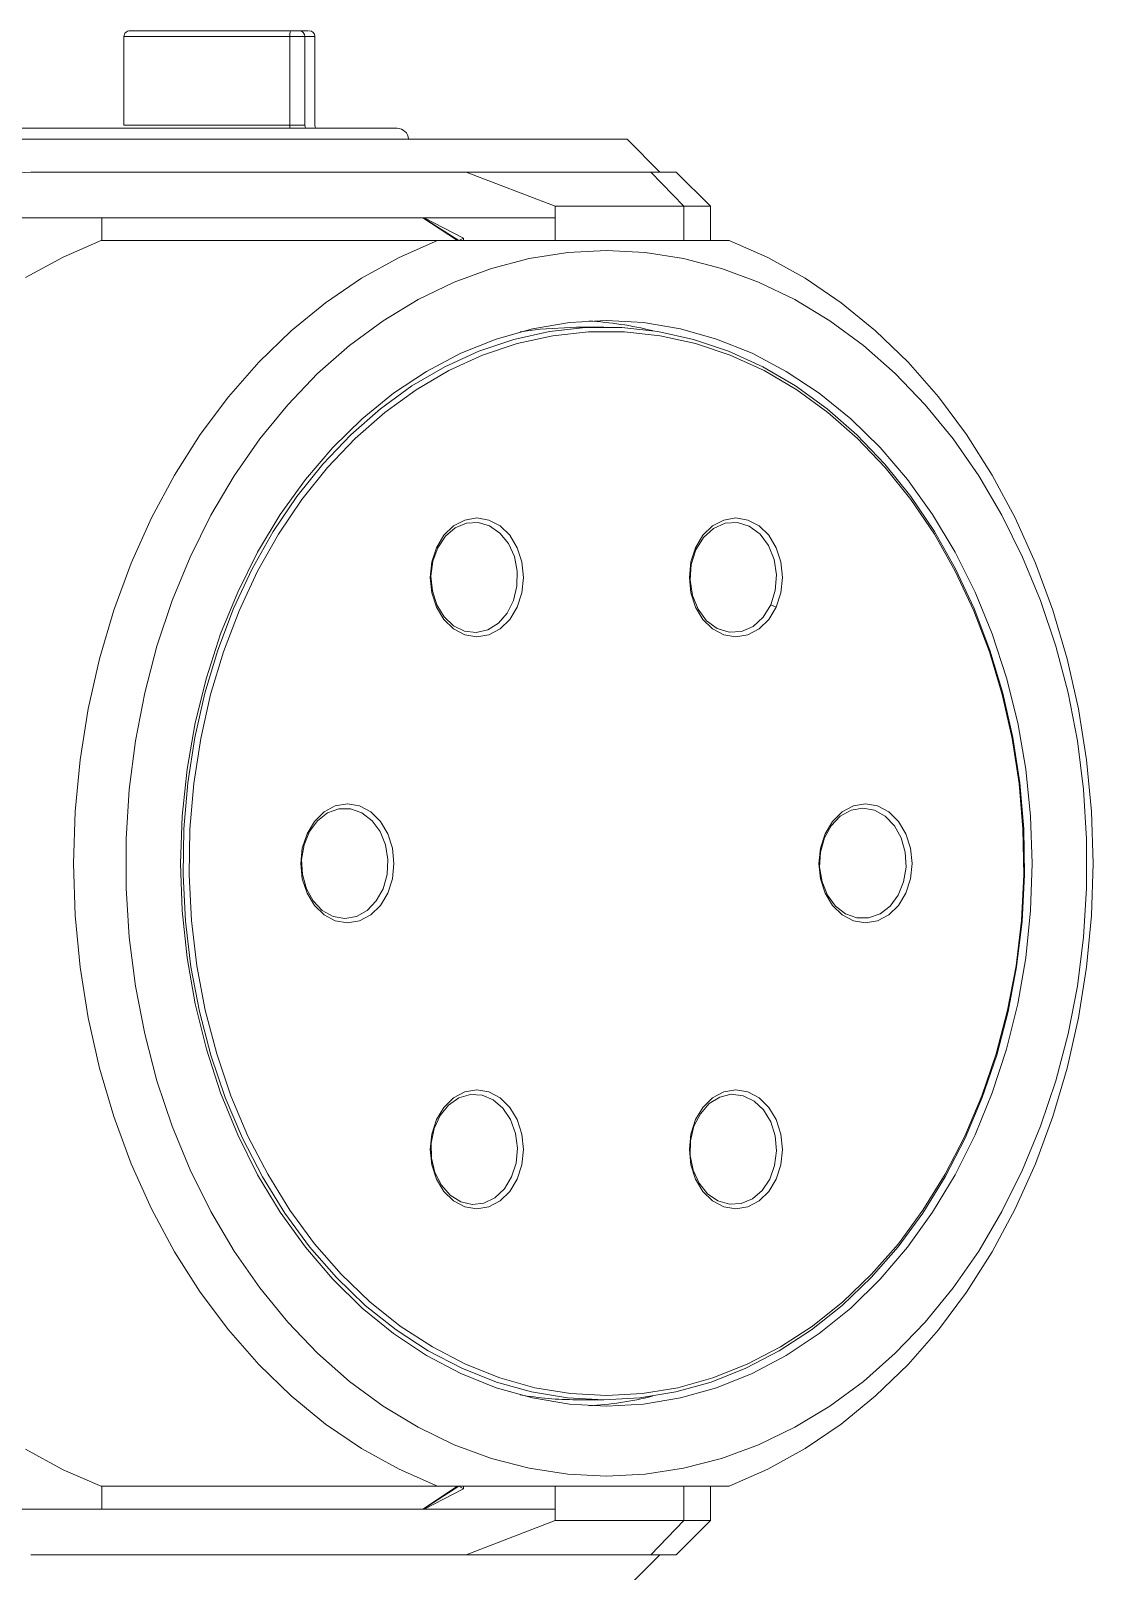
# Model space of a CAD drawing. Header units: millimetres. Extents: x -133 to 8217, y -787 to 7844.
# Drawn here: x 1869.6 to 1964.1, y 4998.5 to 5135.4 of the extents above; entities that cross this region are included whole.
import ezdxf

# ---------------------------------------------------------------- set-up
doc = ezdxf.new("R2010")
doc.units = ezdxf.units.MM
doc.header["$MEASUREMENT"] = 0
doc.layers.add('00_pen 0.25', color=3, linetype='Continuous')

msp = doc.modelspace()

# ---------------------------------------------------------------- linework, layer by layer
at = {"layer": '00_pen 0.25', "lineweight": 15}
for p, q in [((1892.68, 5134.92), (1877.91, 5134.92)), ((1877.91, 5134.92), (1877.91, 5127.04)), ((1892.72, 5135.42), (1878.46, 5135.42)), ((1892.68, 5127.04), (1892.68, 5134.92)), ((1894, 5134.92), (1892.68, 5134.92)), ((1894, 5127.04), (1894, 5134.92)), ((1894.9, 5134.92), (1894, 5134.92)), ((1894.9, 5127.04), (1894.9, 5134.92)), ((1877.91, 5127.04), (1892.68, 5127.04)), ((1892.68, 5127.04), (1894, 5127.04)), ((1900.39, 5125.79), (1805.43, 5125.79)), ((1922.65, 5125.79), (1900.39, 5125.79)), ((1925.57, 5122.87), (1922.65, 5125.79)), ((1908.34, 5122.87), (1869.64, 5122.87)), ((1908.34, 5122.87), (1916.25, 5119.82)), ((1924.76, 5122.87), (1908.34, 5122.87)), ((1927.7, 5119.82), (1924.76, 5122.87)), ((1927.03, 5122.87), (1924.76, 5122.87)), ((1930.08, 5119.82), (1927.03, 5122.87)), ((1916.25, 5118.81), (1916.25, 5119.82)), ((1916.25, 5119.82), (1927.7, 5119.82)), ((1930.08, 5119.82), (1927.7, 5119.82)), ((1927.7, 5119.82), (1927.7, 5116.77)), ((1930.08, 5116.77), (1930.08, 5119.82)), ((1875.96, 5118.81), (1865.47, 5118.81)), ((1875.96, 5118.81), (1875.96, 5116.81)), ((1904.5, 5118.81), (1875.96, 5118.81)), ((1907.59, 5116.77), (1904.5, 5118.81)), ((1904.51, 5118.81), (1904.5, 5118.81)), ((1904.51, 5118.81), (1907.69, 5116.77)), ((1904.61, 5118.81), (1904.51, 5118.81)), ((1904.61, 5118.81), (1908.1, 5117)), ((1916.25, 5118.81), (1904.61, 5118.81)), ((1916.25, 5116.77), (1916.25, 5118.81)), ((1875.96, 5116.81), (1875.92, 5116.77)), ((1875.92, 5116.77), (1905.81, 5116.77)), ((1907.69, 5116.77), (1908.1, 5117)), ((1908.1, 5117), (1908.1, 5116.77)), ((1920.58, 5109.09), (1918.15, 5109.09)), ((1928.77, 5089.28), (1928.74, 5089.47)), ((1935.92, 5084.19), (1935.42, 5084.38)), ((1918.15, 5013.71), (1920.58, 5013.71)), ((1875.96, 5006), (1875.92, 5006.03)), ((1875.92, 5006.03), (1905.81, 5006.03)), ((1875.96, 5004), (1875.96, 5006)), ((1904.5, 5004), (1907.59, 5006.03)), ((1907.69, 5006.03), (1904.51, 5004)), ((1904.61, 5004), (1908.1, 5005.8)), ((1908.1, 5005.8), (1907.69, 5006.03)), ((1908.1, 5006.03), (1908.1, 5005.8)), ((1916.25, 5004), (1916.25, 5006.03)), ((1927.7, 5006.03), (1927.7, 5002.98)), ((1930.08, 5002.98), (1930.08, 5006.03)), ((1875.96, 5004), (1865.47, 5004)), ((1904.5, 5004), (1875.96, 5004)), ((1904.51, 5004), (1904.5, 5004)), ((1904.51, 5004), (1904.61, 5004)), ((1916.25, 5004), (1904.61, 5004)), ((1908.34, 4999.93), (1916.25, 5002.98)), ((1916.25, 5004), (1916.25, 5002.98)), ((1927.7, 5002.98), (1916.25, 5002.98)), ((1927.7, 5002.98), (1924.76, 4999.93)), ((1927.03, 4999.93), (1930.08, 5002.98)), ((1927.7, 5002.98), (1930.08, 5002.98)), ((1908.34, 4999.93), (1869.64, 4999.93)), ((1924.76, 4999.93), (1908.34, 4999.93)), ((1922.65, 4997.01), (1925.57, 4999.93)), ((1924.76, 4999.93), (1927.03, 4999.93))]:
    msp.add_line(p, q, dxfattribs=at)
at = {"layer": '00_pen 0.25', "lineweight": 15, "flags": 128}
for points in [[(1892.68, 5127.04), (1892.68, 5126.89), (1892.68, 5126.76)], [(1894, 5127.04), (1894.02, 5126.89), (1894.05, 5126.76)], [(1894.95, 5126.76), (1894.91, 5126.89), (1894.9, 5127.04)], [(1869.18, 5113.48), (1872.52, 5115.31), (1875.96, 5116.81)], [(1905.81, 5116.77), (1902.38, 5115.28), (1899.05, 5113.43), (1895.85, 5111.25), (1892.8, 5108.76), (1889.91, 5105.96), (1887.21, 5102.87), (1884.71, 5099.52), (1882.43, 5095.93), (1880.38, 5092.11), (1878.57, 5088.1), (1877.03, 5083.92), (1875.75, 5079.59), (1874.75, 5075.15), (1874.02, 5070.61), (1873.59, 5066.02), (1873.45, 5061.4), (1873.59, 5056.78), (1874.02, 5052.19), (1874.75, 5047.66), (1875.75, 5043.21), (1877.03, 5038.89), (1878.57, 5034.7), (1880.38, 5030.69), (1882.43, 5026.87), (1884.71, 5023.28), (1887.21, 5019.93), (1889.91, 5016.84), (1892.8, 5014.05), (1895.85, 5011.55), (1899.05, 5009.37), (1902.38, 5007.53), (1905.81, 5006.03)], [(1931.73, 5116.77), (1935.16, 5115.28), (1938.49, 5113.43), (1941.69, 5111.25), (1944.74, 5108.76), (1947.63, 5105.96), (1950.33, 5102.87), (1952.83, 5099.52), (1955.11, 5095.93), (1957.16, 5092.11), (1958.96, 5088.1), (1960.51, 5083.92), (1961.79, 5079.59), (1962.79, 5075.15), (1963.51, 5070.61), (1963.95, 5066.02), (1964.09, 5061.4), (1963.95, 5056.78), (1963.51, 5052.19), (1962.79, 5047.66), (1961.79, 5043.21), (1960.51, 5038.89), (1958.96, 5034.7), (1957.16, 5030.69), (1955.11, 5026.87), (1952.83, 5023.28), (1950.33, 5019.93), (1947.63, 5016.84), (1944.74, 5014.05), (1941.69, 5011.55), (1938.49, 5009.37), (1935.16, 5007.53), (1931.73, 5006.03)], [(1920.82, 5006.92), (1917.38, 5007.1), (1913.96, 5007.62), (1910.59, 5008.5), (1907.28, 5009.72), (1904.07, 5011.28), (1900.96, 5013.16), (1897.98, 5015.35), (1895.14, 5017.85), (1892.48, 5020.62), (1890, 5023.66), (1887.72, 5026.94), (1885.65, 5030.45), (1883.81, 5034.16), (1882.21, 5038.05), (1880.86, 5042.08), (1879.77, 5046.24), (1878.95, 5050.5), (1878.4, 5054.83), (1878.12, 5059.21), (1878.12, 5063.6), (1878.4, 5067.97), (1878.95, 5072.3), (1879.77, 5076.56), (1880.86, 5080.72), (1882.21, 5084.76), (1883.81, 5088.64), (1885.65, 5092.35), (1887.72, 5095.86), (1890, 5099.14), (1892.48, 5102.18), (1895.14, 5104.96), (1897.98, 5107.45), (1900.96, 5109.64), (1904.07, 5111.53), (1907.28, 5113.08), (1910.59, 5114.3), (1913.96, 5115.18), (1917.38, 5115.71), (1920.82, 5115.89)], [(1920.82, 5115.89), (1924.25, 5115.71), (1927.67, 5115.18), (1931.04, 5114.3), (1934.35, 5113.08), (1937.57, 5111.53), (1940.68, 5109.64), (1943.66, 5107.45), (1946.49, 5104.96), (1949.15, 5102.18), (1951.64, 5099.14), (1953.92, 5095.86), (1955.98, 5092.35), (1957.82, 5088.64), (1959.42, 5084.76), (1960.77, 5080.72), (1961.86, 5076.56), (1962.69, 5072.3), (1963.24, 5067.97), (1963.51, 5063.6), (1963.51, 5059.21), (1963.24, 5054.83), (1962.69, 5050.5), (1961.86, 5046.24), (1960.77, 5042.08), (1959.42, 5038.05), (1957.82, 5034.16), (1955.98, 5030.45), (1953.92, 5026.94), (1951.64, 5023.66), (1949.15, 5020.62), (1946.49, 5017.85), (1943.66, 5015.35), (1940.68, 5013.16), (1937.57, 5011.28), (1934.35, 5009.72), (1931.04, 5008.5), (1927.67, 5007.62), (1924.25, 5007.1), (1920.82, 5006.92)], [(1920.82, 5109.66), (1917.52, 5109.48), (1914.24, 5108.93), (1911.02, 5108.02), (1907.87, 5106.75), (1904.82, 5105.14), (1901.89, 5103.2), (1899.11, 5100.93), (1896.49, 5098.37), (1894.05, 5095.53), (1891.82, 5092.42), (1889.81, 5089.08), (1888.04, 5085.53), (1886.51, 5081.8), (1885.25, 5077.91), (1884.25, 5073.89), (1883.54, 5069.78), (1883.11, 5065.61), (1882.96, 5061.4), (1883.11, 5057.2), (1883.54, 5053.02), (1884.25, 5048.91), (1885.25, 5044.9), (1886.51, 5041.01), (1888.04, 5037.27), (1889.81, 5033.72), (1891.82, 5030.38), (1894.05, 5027.28), (1896.49, 5024.43), (1899.11, 5021.87), (1901.89, 5019.61), (1904.82, 5017.66), (1907.87, 5016.05), (1911.02, 5014.79), (1914.24, 5013.88), (1917.52, 5013.33), (1920.82, 5013.14)], [(1920.82, 5013.14), (1924.12, 5013.33), (1927.39, 5013.88), (1930.61, 5014.79), (1933.76, 5016.05), (1936.81, 5017.66), (1939.74, 5019.61), (1942.53, 5021.87), (1945.15, 5024.43), (1947.58, 5027.28), (1949.81, 5030.38), (1951.82, 5033.72), (1953.6, 5037.27), (1955.12, 5041.01), (1956.39, 5044.9), (1957.38, 5048.91), (1958.09, 5053.02), (1958.52, 5057.2), (1958.67, 5061.4), (1958.52, 5065.61), (1958.09, 5069.78), (1957.38, 5073.89), (1956.39, 5077.91), (1955.12, 5081.8), (1953.6, 5085.53), (1951.82, 5089.08), (1949.81, 5092.42), (1947.58, 5095.53), (1945.15, 5098.37), (1942.53, 5100.93), (1939.74, 5103.2), (1936.81, 5105.14), (1933.76, 5106.75), (1930.61, 5108.02), (1927.39, 5108.93), (1924.12, 5109.48), (1920.82, 5109.66)], [(1920.58, 5013.71), (1923.8, 5013.89), (1926.99, 5014.42), (1930.13, 5015.29), (1933.2, 5016.51), (1936.18, 5018.06), (1939.05, 5019.93), (1941.78, 5022.11), (1944.35, 5024.58), (1946.74, 5027.32), (1948.94, 5030.31), (1950.93, 5033.54), (1952.7, 5036.97), (1954.23, 5040.58), (1955.51, 5044.34), (1956.53, 5048.24), (1957.28, 5052.22), (1957.77, 5056.28), (1957.98, 5060.38), (1957.91, 5064.48), (1957.56, 5068.56), (1956.94, 5072.58), (1956.05, 5076.53), (1954.9, 5080.36), (1953.5, 5084.05), (1951.85, 5087.58), (1949.97, 5090.91), (1947.87, 5094.02), (1945.57, 5096.89), (1943.08, 5099.49), (1940.43, 5101.82), (1937.63, 5103.85), (1934.71, 5105.56), (1931.68, 5106.94), (1928.57, 5107.99), (1925.4, 5108.69), (1922.19, 5109.05), (1918.97, 5109.05), (1915.76, 5108.69), (1912.59, 5107.99), (1909.48, 5106.94), (1906.45, 5105.56), (1903.53, 5103.85), (1900.73, 5101.82), (1898.08, 5099.49), (1895.59, 5096.89), (1893.29, 5094.02), (1891.19, 5090.91), (1889.31, 5087.58), (1887.66, 5084.05), (1886.26, 5080.36), (1885.11, 5076.53), (1884.22, 5072.58), (1883.6, 5068.56), (1883.25, 5064.48), (1883.18, 5060.38), (1883.39, 5056.28), (1883.88, 5052.22), (1884.63, 5048.24), (1885.65, 5044.34), (1886.93, 5040.58), (1888.46, 5036.97), (1890.23, 5033.54), (1892.22, 5030.31), (1894.42, 5027.32), (1896.81, 5024.58), (1899.38, 5022.11), (1902.11, 5019.93), (1904.98, 5018.06), (1907.96, 5016.51), (1911.03, 5015.29), (1914.17, 5014.42), (1917.36, 5013.89), (1920.58, 5013.71)], [(1920.82, 5014.09), (1924.01, 5014.27), (1927.17, 5014.79), (1930.29, 5015.66), (1933.34, 5016.87), (1936.3, 5018.41), (1939.14, 5020.26), (1941.84, 5022.42), (1944.39, 5024.87), (1946.77, 5027.59), (1948.95, 5030.56), (1950.93, 5033.76), (1952.68, 5037.16), (1954.2, 5040.75), (1955.47, 5044.48), (1956.48, 5048.34), (1957.23, 5052.3), (1957.71, 5056.32), (1957.91, 5060.38), (1957.84, 5064.45), (1957.5, 5068.5), (1956.89, 5072.5), (1956.01, 5076.41), (1954.86, 5080.21), (1953.47, 5083.87), (1951.83, 5087.37), (1949.97, 5090.67), (1947.89, 5093.76), (1945.6, 5096.6), (1943.14, 5099.19), (1940.51, 5101.5), (1937.73, 5103.51), (1934.83, 5105.21), (1931.83, 5106.58), (1928.74, 5107.62), (1925.59, 5108.32), (1922.41, 5108.67), (1919.22, 5108.67), (1916.04, 5108.32), (1912.89, 5107.62), (1909.81, 5106.58), (1906.8, 5105.21), (1903.9, 5103.51), (1901.12, 5101.5), (1898.49, 5099.19), (1896.03, 5096.6), (1893.75, 5093.76), (1891.66, 5090.67), (1889.8, 5087.37), (1888.16, 5083.87), (1886.77, 5080.21), (1885.63, 5076.41), (1884.75, 5072.5), (1884.13, 5068.5), (1883.79, 5064.45), (1883.72, 5060.38), (1883.93, 5056.32), (1884.41, 5052.3), (1885.15, 5048.34), (1886.17, 5044.48), (1887.44, 5040.75), (1888.95, 5037.16), (1890.7, 5033.76), (1892.68, 5030.56), (1894.86, 5027.59), (1897.24, 5024.87), (1899.79, 5022.42), (1902.49, 5020.26), (1905.34, 5018.41), (1908.29, 5016.87), (1911.34, 5015.66), (1914.46, 5014.79), (1917.63, 5014.27), (1920.82, 5014.09)], [(1918.15, 5109.09), (1914.94, 5108.91), (1913.15, 5108.66)], [(1909.3, 5092.11), (1910.37, 5091.93), (1911.37, 5091.41), (1912.23, 5090.57), (1912.89, 5089.47), (1913.3, 5088.2), (1913.45, 5086.83), (1913.3, 5085.46), (1912.89, 5084.19), (1912.23, 5083.09), (1911.37, 5082.26), (1910.37, 5081.73), (1909.3, 5081.55), (1908.23, 5081.73), (1907.23, 5082.26), (1906.37, 5083.09), (1905.71, 5084.19), (1905.3, 5085.46), (1905.16, 5086.83), (1905.3, 5088.2), (1905.71, 5089.47), (1906.37, 5090.57), (1907.23, 5091.41), (1908.23, 5091.93), (1909.3, 5092.11)], [(1928.74, 5089.47), (1929.4, 5090.57), (1930.26, 5091.41), (1931.26, 5091.93), (1932.33, 5092.11), (1933.4, 5091.93), (1934.4, 5091.41), (1935.26, 5090.57), (1935.92, 5089.47), (1936.33, 5088.2), (1936.48, 5086.83), (1936.33, 5085.46), (1935.92, 5084.19)], [(1905.74, 5084.38), (1906.38, 5083.33), (1907.22, 5082.53), (1908.2, 5082.05), (1909.24, 5081.93), (1910.27, 5082.18), (1911.21, 5082.76), (1911.99, 5083.65), (1912.56, 5084.78), (1912.86, 5086.05), (1912.89, 5087.39), (1912.63, 5088.68), (1912.1, 5089.84), (1911.35, 5090.77), (1910.43, 5091.41), (1909.41, 5091.71), (1908.37, 5091.65), (1907.37, 5091.23), (1906.51, 5090.49), (1905.83, 5089.47), (1905.39, 5088.26), (1905.22, 5086.94), (1905.34, 5085.62), (1905.74, 5084.38)], [(1935.42, 5084.38), (1935.83, 5085.67), (1935.94, 5087.06), (1935.73, 5088.43), (1935.23, 5089.67), (1934.47, 5090.68), (1933.52, 5091.38), (1932.46, 5091.71), (1931.37, 5091.64), (1930.33, 5091.19), (1929.44, 5090.38), (1928.77, 5089.28)], [(1935.92, 5084.19), (1935.26, 5083.09), (1934.4, 5082.26), (1933.4, 5081.73), (1932.33, 5081.55), (1931.26, 5081.73), (1930.26, 5082.26), (1929.4, 5083.09), (1928.74, 5084.19), (1928.33, 5085.46), (1928.19, 5086.83), (1928.33, 5088.2), (1928.74, 5089.47)], [(1928.77, 5089.28), (1928.36, 5087.99), (1928.25, 5086.6), (1928.46, 5085.23), (1928.96, 5083.99), (1929.72, 5082.98), (1930.67, 5082.28), (1931.73, 5081.95), (1932.82, 5082.02), (1933.86, 5082.47), (1934.75, 5083.28), (1935.42, 5084.38)], [(1897.79, 5066.69), (1898.86, 5066.51), (1899.86, 5065.98), (1900.72, 5065.14), (1901.38, 5064.04), (1901.79, 5062.77), (1901.93, 5061.4), (1901.79, 5060.03), (1901.38, 5058.76), (1900.72, 5057.67), (1899.86, 5056.83), (1898.86, 5056.3), (1897.79, 5056.12), (1896.71, 5056.3), (1895.71, 5056.83), (1894.86, 5057.67), (1894.2, 5058.76), (1893.78, 5060.03), (1893.64, 5061.4), (1893.78, 5062.77), (1894.2, 5064.04), (1894.86, 5065.14), (1895.71, 5065.98), (1896.71, 5066.51), (1897.79, 5066.69)], [(1897.55, 5056.5), (1898.59, 5056.68), (1899.55, 5057.21), (1900.36, 5058.06), (1900.96, 5059.15), (1901.31, 5060.4), (1901.39, 5061.74), (1901.17, 5063.04), (1900.69, 5064.23), (1899.98, 5065.2), (1899.08, 5065.9), (1898.07, 5066.26), (1897.03, 5066.26), (1896.02, 5065.9), (1895.12, 5065.2), (1894.41, 5064.23), (1893.93, 5063.04), (1893.71, 5061.74), (1893.79, 5060.4), (1894.14, 5059.15), (1894.74, 5058.06), (1895.55, 5057.21), (1896.51, 5056.68), (1897.55, 5056.5)], [(1943.85, 5066.69), (1944.92, 5066.51), (1945.92, 5065.98), (1946.78, 5065.14), (1947.43, 5064.04), (1947.85, 5062.77), (1947.99, 5061.4), (1947.85, 5060.03), (1947.43, 5058.76), (1946.78, 5057.67), (1945.92, 5056.83), (1944.92, 5056.3), (1943.85, 5056.12), (1942.77, 5056.3), (1941.77, 5056.83), (1940.92, 5057.67), (1940.26, 5058.76), (1939.84, 5060.03), (1939.7, 5061.4), (1939.84, 5062.77), (1940.26, 5064.04), (1940.92, 5065.14), (1941.77, 5065.98), (1942.77, 5066.51), (1943.85, 5066.69)], [(1943.61, 5066.3), (1942.57, 5066.12), (1941.61, 5065.59), (1940.8, 5064.75), (1940.2, 5063.66), (1939.85, 5062.4), (1939.77, 5061.07), (1939.99, 5059.76), (1940.47, 5058.58), (1941.18, 5057.6), (1942.08, 5056.91), (1943.09, 5056.55), (1944.13, 5056.55), (1945.14, 5056.91), (1946.04, 5057.6), (1946.75, 5058.58), (1947.23, 5059.76), (1947.45, 5061.07), (1947.37, 5062.4), (1947.02, 5063.66), (1946.42, 5064.75), (1945.61, 5065.59), (1944.65, 5066.12), (1943.61, 5066.3)], [(1909.3, 5041.26), (1910.37, 5041.08), (1911.37, 5040.55), (1912.23, 5039.71), (1912.89, 5038.62), (1913.3, 5037.34), (1913.45, 5035.97), (1913.3, 5034.61), (1912.89, 5033.33), (1912.23, 5032.24), (1911.37, 5031.4), (1910.37, 5030.87), (1909.3, 5030.69), (1908.23, 5030.87), (1907.23, 5031.4), (1906.37, 5032.24), (1905.71, 5033.33), (1905.3, 5034.61), (1905.16, 5035.97), (1905.3, 5037.34), (1905.71, 5038.62), (1906.37, 5039.71), (1907.23, 5040.55), (1908.23, 5041.08), (1909.3, 5041.26)], [(1932.33, 5041.26), (1933.4, 5041.08), (1934.4, 5040.55), (1935.26, 5039.71), (1935.92, 5038.62), (1936.33, 5037.34), (1936.48, 5035.97), (1936.33, 5034.61), (1935.92, 5033.33), (1935.26, 5032.24), (1934.4, 5031.4), (1933.4, 5030.87), (1932.33, 5030.69), (1931.26, 5030.87), (1930.26, 5031.4), (1929.4, 5032.24), (1928.74, 5033.33), (1928.33, 5034.61), (1928.19, 5035.97), (1928.33, 5037.34), (1928.74, 5038.62), (1929.4, 5039.71), (1930.26, 5040.55), (1931.26, 5041.08), (1932.33, 5041.26)], [(1912.39, 5033.52), (1912.79, 5034.76), (1912.91, 5036.09), (1912.74, 5037.4), (1912.3, 5038.62), (1911.62, 5039.63), (1910.76, 5040.38), (1909.76, 5040.79), (1908.72, 5040.86), (1907.7, 5040.55), (1906.78, 5039.91), (1906.03, 5038.98), (1905.5, 5037.82), (1905.25, 5036.53), (1905.27, 5035.2), (1905.57, 5033.92), (1906.14, 5032.79), (1906.92, 5031.91), (1907.86, 5031.32), (1908.89, 5031.08), (1909.93, 5031.2), (1910.91, 5031.67), (1911.75, 5032.47), (1912.39, 5033.52)], [(1935.42, 5038.42), (1934.78, 5039.48), (1933.94, 5040.27), (1932.96, 5040.75), (1931.92, 5040.87), (1930.89, 5040.63), (1929.95, 5040.04), (1929.17, 5039.15), (1928.6, 5038.03), (1928.3, 5036.75), (1928.27, 5035.42), (1928.53, 5034.12), (1929.06, 5032.97), (1929.81, 5032.03), (1930.73, 5031.39), (1931.75, 5031.09), (1932.79, 5031.15), (1933.79, 5031.57), (1934.65, 5032.32), (1935.33, 5033.33), (1935.77, 5034.54), (1935.94, 5035.86), (1935.82, 5037.19), (1935.42, 5038.42)], [(1875.96, 5006), (1872.52, 5007.49), (1869.18, 5009.33)]]:
    msp.add_lwpolyline(points, dxfattribs=at)
at = {"layer": '00_pen 0.25', "lineweight": 15}
for centre, radius, start, end in [((1894.55, 5135.04), 1.87, 168.2464, 183.8688), ((1893.5, 5134.92), 0.501, 359.1689, 89.144), ((1894.39, 5134.92), 0.508, 0, 90), ((1902.2, 5125.75), 1.02, 2.4869, 90), ((1917.63, 5079.53), 30.13, 76.0133, 86.9272), ((1918.16, 5043.23), 29.51, 260.2255, 269.9842), ((1917.63, 5043.27), 30.13, 273.0728, 283.9867)]:
    msp.add_arc(centre, radius, start, end, dxfattribs=at)
msp.add_ellipse((1878.46, 5134.92), major_axis=(0.542, 0), ratio=0.937612, start_param=1.570796, end_param=3.141593, dxfattribs=at)
for points, knots in [([(1893.51, 5135.42), (1893.48, 5135.42), (1893.42, 5135.42), (1893.23, 5135.42), (1892.98, 5135.42), (1892.8, 5135.42), (1892.72, 5135.42)], [0, 0, 0, 0, 0.242204, 0.5, 0.757796, 1, 1, 1, 1]), ([(1894.28, 5135.42), (1894.31, 5135.42), (1894.41, 5135.42), (1893.88, 5135.42), (1893.51, 5135.42)], [0, 0, 0, 0, 0.285536, 1, 1, 1, 1]), ([(1887.11, 5126.76), (1885.84, 5126.76), (1883.26, 5126.76), (1878.94, 5126.76), (1874.66, 5126.76), (1870.55, 5126.76), (1866.69, 5126.76), (1862.77, 5126.76), (1858.84, 5126.76), (1854.97, 5126.76), (1851.22, 5126.76), (1847.63, 5126.76), (1843.91, 5126.76), (1840.19, 5126.76), (1836.63, 5126.76), (1833.56, 5126.76), (1830.95, 5126.76), (1828.79, 5126.76), (1827.29, 5126.76), (1826.37, 5126.76), (1825.92, 5126.76), (1825.92, 5126.76), (1825.92, 5126.76)], [0, 0, 0, 0, 0.054931, 0.111559, 0.169785, 0.215299, 0.26082, 0.307302, 0.353791, 0.400274, 0.446762, 0.492276, 0.537797, 0.596017, 0.65265, 0.707582, 0.762509, 0.819142, 0.877367, 0.922881, 0.968402, 1, 1, 1, 1]), ([(1902.16, 5126.76), (1902.17, 5126.76), (1902.22, 5126.76), (1901.89, 5126.76), (1901.18, 5126.76), (1900.05, 5126.76), (1898.56, 5126.76), (1896.56, 5126.76), (1893.96, 5126.76), (1890.75, 5126.76), (1888.31, 5126.76), (1887.11, 5126.76)], [0, 0, 0, 0, 0.035851, 0.147829, 0.25979, 0.371767, 0.481397, 0.591041, 0.731275, 0.867682, 1, 1, 1, 1]), ([(1869.64, 5122.87), (1868.07, 5122.78), (1864.94, 5122.6), (1860.27, 5121.24), (1857.22, 5119.62), (1855.69, 5118.81)], [0, 0, 0, 0, 0.334021, 0.667635, 1, 1, 1, 1]), ([(1905.81, 5116.77), (1907.52, 5116.77), (1910.93, 5116.77), (1915.79, 5116.77), (1918.77, 5116.77), (1920.26, 5116.77)], [0, 0, 0, 0, 0.335459, 0.666828, 1, 1, 1, 1]), ([(1920.26, 5116.77), (1922.38, 5116.77), (1926.63, 5116.77), (1930.03, 5116.77), (1931.73, 5116.77)], [0, 0, 0, 0, 0.498895, 1, 1, 1, 1]), ([(1905.81, 5006.03), (1908.36, 5006.03), (1913.47, 5006.03), (1917.99, 5006.03), (1920.26, 5006.03)], [0, 0, 0, 0, 0.498323, 1, 1, 1, 1]), ([(1920.26, 5006.03), (1922.38, 5006.03), (1926.63, 5006.03), (1930.03, 5006.03), (1931.73, 5006.03)], [0, 0, 0, 0, 0.498895, 1, 1, 1, 1])]:
    msp.add_open_spline(points, degree=3, knots=knots, dxfattribs=at)

doc.saveas('drawing.dxf')
